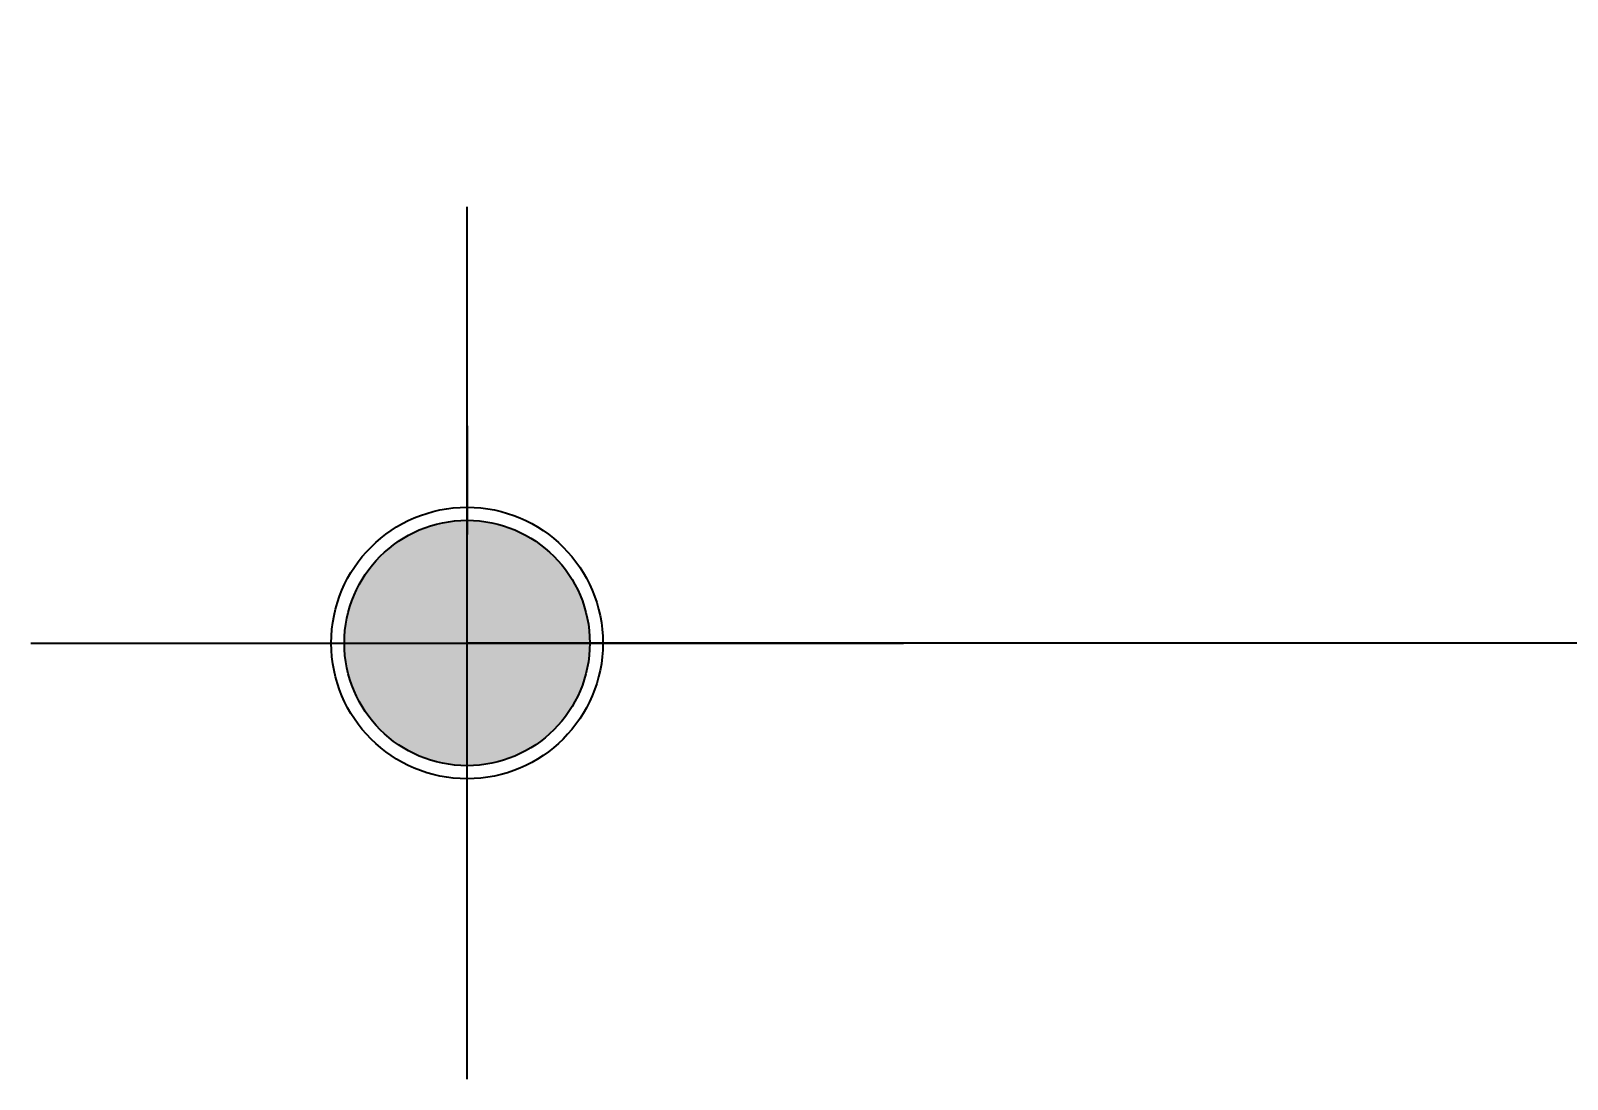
# Model space of a CAD drawing. Header units: millimetres. Extents: x 346859 to 753976, y -86090 to 5333.
# Drawn here: x 433221.6 to 433504.5, y -24477.8 to -24284.7 of the extents above; entities that cross this region are included whole.
import ezdxf

# ---------------------------------------------------------------- set-up
doc = ezdxf.new("R2010")
doc.units = ezdxf.units.MM
doc.header["$LTSCALE"] = 60
doc.layers.add('07-DIM WAL', color=5, linetype='Continuous')
doc.layers.add('RC-LIGHT', color=7, linetype='Continuous')
doc.styles.add('YOURNAME', font='HY울릉도M.TTF')
doc.dimstyles.new('40', dxfattribs={"dimscale": 40, "dimtxt": 1.8, "dimasz": 0.9, "dimexe": 0.5, "dimexo": 1, "dimgap": 0.7, "dimtad": 1, "dimdec": 0, "dimzin": 0, "dimdsep": 46, "dimtxsty": 'YOURNAME', "dimblk": 'NONE', "dimcen": 0, "dimclrd": 1, "dimclre": 1, "dimclrt": 7, "dimadec": 0, "dimazin": 0, "dimtfac": 1, "dimtdec": 0, "dimtix": 1, "dimtmove": 2, "dimatfit": 3, "dimldrblk": 'NONE', "dimfxl": 1, "dimtolj": 1, "dimtzin": 0, "dimarcsym": 0})

# ---------------------------------------------------------------- blocks, each defined once
blk = doc.blocks.new('1')
at = {"linetype": 'Continuous'}
h = blk.add_hatch(color=4, dxfattribs=at)
h.dxf.hatch_style = 1
edge = h.paths.add_edge_path()
edge.add_arc((11539653.5, -14273503.79), 37.5, 0, 360)
at = {"color": 1, "linetype": 'Continuous'}
for p, q in [((11539653.5, -14273637.12), (11539653.5, -14273370.46)), ((11539520.17, -14273503.79), (11539786.83, -14273503.79))]:
    blk.add_line(p, q, dxfattribs=at)
at = {"color": 4, "linetype": 'Continuous'}
for radius in [41.5, 37.5]:
    blk.add_circle((11539653.5, -14273503.79), radius, dxfattribs=at)
blk = doc.blocks.new('*D275')
at = {"layer": '07-DIM WAL', "color": 1, "lineweight": -2, "transparency": 16777216}
for p, q in [((433301.96, -24357.44), (433301.96, -24377.44)), ((433901.96, -24357.44), (433901.96, -24377.44)), ((433901.96, -24397.44), (433301.96, -24397.44))]:
    blk.add_line(p, q, dxfattribs=at)
at = {"layer": 'Defpoints', "color": 0, "transparency": 16777216}
for p in [(433301.96, -24397.44), (433301.96, -24397.44), (433901.96, -24397.44)]:
    blk.add_point(p, dxfattribs=at)
at = {"layer": '07-DIM WAL', "color": 7, "transparency": 16777216, "insert": (433601.96, -24331.95), "char_height": 72, "attachment_point": 5, "style": 'YOURNAME'}
blk.add_mtext('\\A1;600', dxfattribs=at)
blk = doc.blocks.new('_None')

msp = doc.modelspace()

# ---------------------------------------------------------------- block references
at = {"layer": 'RC-LIGHT', "xscale": 0.6024096385271789, "yscale": 0.6024096385271789, "zscale": 0.6024096385271789}
msp.add_blockref('1', (-6518296.53, 8574098.82), dxfattribs=at)

# ---------------------------------------------------------------- dimensions: what is measured, and where the dimension line sits
at = {"layer": '07-DIM WAL'}
dim = msp.add_linear_dim(base=(433301.96, -24397.44), p1=(433901.96, -24397.44), p2=(433301.96, -24397.44), dimstyle='40', dxfattribs=at)
dim.commit()
dim.dimension.update_dxf_attribs({"geometry": '*D275', "text_midpoint": (433601.96, -24331.95)})

doc.saveas('drawing.dxf')
